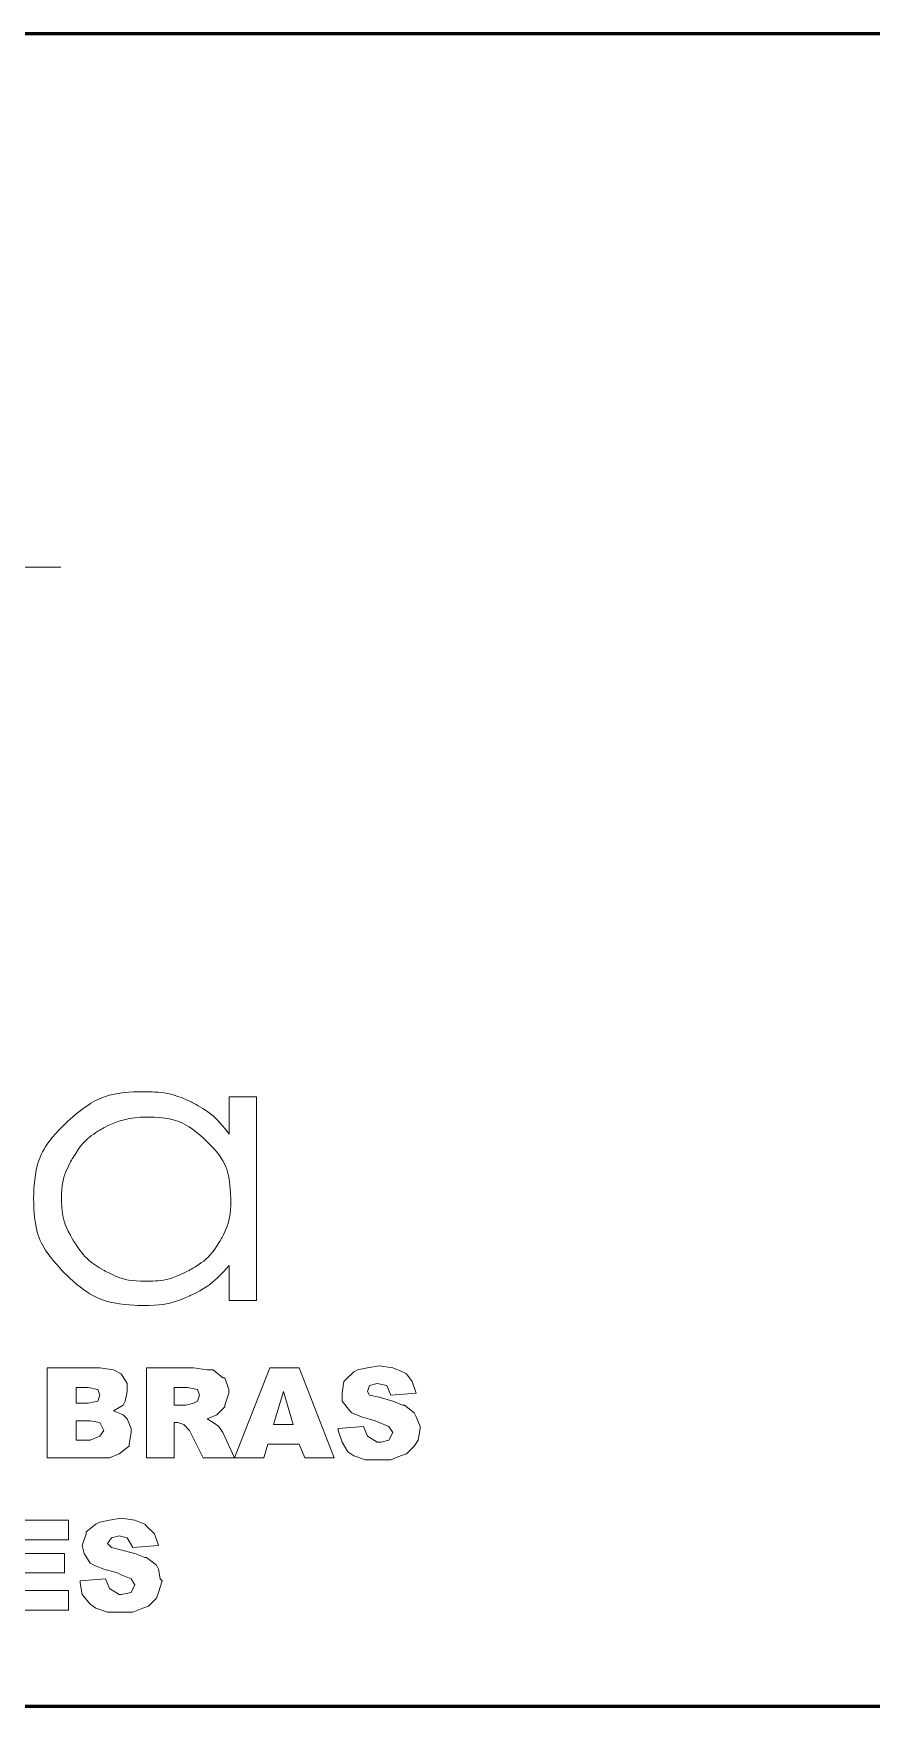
# Model space of a CAD drawing. Header units: inches. Extents: x 140 to 978, y -82 to 38.
# Drawn here: x 974.652 to 976.077, y -8.697 to -5.851 of the extents above; entities that cross this region are included whole.
import ezdxf

# ---------------------------------------------------------------- set-up
doc = ezdxf.new("R2010")
doc.units = ezdxf.units.IN
doc.header["$MEASUREMENT"] = 0
doc.layers.add('UNSAAC- ROTULO', color=7, linetype='Continuous', lineweight=60)
doc.layers.add('UNSAAC-TEXTOS', color=250, linetype='Continuous', lineweight=0)

msp = doc.modelspace()

# ---------------------------------------------------------------- linework, layer by layer
at = {"layer": 'UNSAAC- ROTULO'}
msp.add_lwpolyline([(971.642, -5.851), (976.1903, -5.851), (976.1903, -8.6973), (971.642, -8.6973)], close=True, dxfattribs=at)
at = {"layer": 'UNSAAC-TEXTOS'}
msp.add_line((974.6985, -6.7589), (973.1339, -6.7589), dxfattribs=at)
for points in [[(974.8014, -8.1312), (974.7881, -8.1246), (974.7649, -8.1213), (974.6752, -8.1213), (974.6752, -8.2741), (974.7582, -8.2741), (974.7815, -8.2741), (974.7981, -8.2674), (974.8147, -8.2541), (974.8147, -8.2508), (974.818, -8.2309), (974.818, -8.2242), (974.8114, -8.2076), (974.8047, -8.201), (974.7881, -8.1943), (974.8047, -8.1844), (974.8081, -8.1777), (974.8114, -8.1611), (974.8114, -8.1478)], [(974.9775, -8.1379), (974.9741, -8.1379), (974.9575, -8.1246), (974.9476, -8.1246), (974.9243, -8.1213), (974.8446, -8.1213), (974.8446, -8.2741), (974.8911, -8.2741), (974.8911, -8.2143), (974.8977, -8.2143), (974.9077, -8.2176), (974.9177, -8.2276), (974.9409, -8.2741), (974.9941, -8.2741), (974.9741, -8.2309), (974.9675, -8.2209), (974.9575, -8.2143), (974.9476, -8.2076), (974.9642, -8.201), (974.9775, -8.1877), (974.9775, -8.1844), (974.9841, -8.1644), (974.9841, -8.1578)], [(975.1037, -8.1213), (975.0539, -8.1213), (974.9941, -8.2741), (975.0439, -8.2741), (975.0505, -8.2508), (975.1037, -8.2508), (975.1137, -8.2741), (975.1635, -8.2741)], [(975.2864, -8.1312), (975.2797, -8.1279), (975.2631, -8.1213), (975.2399, -8.1179), (975.2199, -8.1213), (975.2033, -8.1246), (975.1967, -8.1279), (975.1834, -8.1412), (975.1801, -8.1445), (975.1768, -8.1644), (975.1768, -8.1777), (975.1901, -8.1943), (975.1934, -8.1977), (975.21, -8.2043), (975.2332, -8.211), (975.2399, -8.2143), (975.2565, -8.2209), (975.2631, -8.2309), (975.2565, -8.2442), (975.2432, -8.2475), (975.2366, -8.2475), (975.2199, -8.2375), (975.2133, -8.2209), (975.1701, -8.2242), (975.1701, -8.2276), (975.1768, -8.2475), (975.1867, -8.2641), (975.1967, -8.2707), (975.2166, -8.2774), (975.2399, -8.2774), (975.2598, -8.2774), (975.2764, -8.2707), (975.2864, -8.2674), (975.2997, -8.2541), (975.3063, -8.2442), (975.3096, -8.2242), (975.3096, -8.2209), (975.303, -8.2043), (975.2997, -8.1977), (975.2831, -8.1844), (975.2797, -8.1844), (975.2631, -8.1777), (975.2399, -8.1711), (975.2233, -8.1678), (975.2199, -8.1611), (975.2233, -8.1512), (975.2366, -8.1478), (975.2532, -8.1512), (975.2598, -8.1678), (975.303, -8.1644), (975.2963, -8.1445)], [(974.7615, -8.1578), (974.7649, -8.1678), (974.7615, -8.1777), (974.7449, -8.1811), (974.725, -8.1811), (974.725, -8.1545), (974.7449, -8.1545)], [(974.8911, -8.1545), (974.9143, -8.1545), (974.931, -8.1578), (974.9343, -8.1678), (974.931, -8.1777), (974.9243, -8.1811), (974.911, -8.1844), (974.8911, -8.1844)], [(975.0771, -8.1611), (975.0937, -8.2176), (975.0605, -8.2176)], [(974.7649, -8.2143), (974.7715, -8.2276), (974.7649, -8.2375), (974.7483, -8.2442), (974.725, -8.2442), (974.725, -8.211), (974.7483, -8.211)], [(974.7117, -8.3804), (974.5822, -8.3804), (974.5822, -8.5332), (974.7117, -8.5332), (974.7117, -8.4999), (974.632, -8.4999), (974.632, -8.47), (974.7051, -8.47), (974.7051, -8.4368), (974.632, -8.4368), (974.632, -8.4136), (974.7117, -8.4136)], [(974.8446, -8.4435), (974.8413, -8.4435), (974.8247, -8.4368), (974.7981, -8.4302), (974.7848, -8.4269), (974.7782, -8.4202), (974.7848, -8.4103), (974.7981, -8.4069), (974.8114, -8.4103), (974.8213, -8.4269), (974.8645, -8.4235), (974.8579, -8.4036), (974.8446, -8.3903), (974.8413, -8.387), (974.8247, -8.3804), (974.8014, -8.377), (974.7815, -8.3804), (974.7649, -8.3837), (974.7582, -8.387), (974.7416, -8.4003), (974.7416, -8.4036), (974.735, -8.4235), (974.7383, -8.4368), (974.7483, -8.4534), (974.7549, -8.4568), (974.7715, -8.4634), (974.7948, -8.47), (974.8014, -8.4734), (974.818, -8.48), (974.8247, -8.49), (974.818, -8.5033), (974.8014, -8.5066), (974.7981, -8.5066), (974.7815, -8.4966), (974.7748, -8.48), (974.7317, -8.4833), (974.7317, -8.4867), (974.735, -8.5066), (974.7483, -8.5232), (974.7582, -8.5298), (974.7782, -8.5365), (974.8014, -8.5365), (974.8213, -8.5365), (974.8379, -8.5298), (974.8479, -8.5265), (974.8612, -8.5132), (974.8645, -8.5033), (974.8712, -8.4833), (974.8678, -8.48), (974.8645, -8.4634), (974.8612, -8.4568)]]:
    msp.add_lwpolyline(points, close=True, dxfattribs=at)
for points, knots in [([(975.0315, -7.6598), (975.0315, -7.6598), (975.0315, -8.0066), (975.0315, -8.0066), (975.0315, -8.0066), (975.0315, -8.0066), (974.9849, -8.0066), (974.9849, -8.0066), (974.9849, -8.0066), (974.9849, -8.0066), (974.9849, -7.9469), (974.9849, -7.9469), (974.9849, -7.9469), (974.9652, -7.9697), (974.9433, -7.9868), (974.9188, -7.9981), (974.9188, -7.9981), (974.8945, -8.0094), (974.8677, -8.0151), (974.8388, -8.0151), (974.8388, -8.0151), (974.7874, -8.0151), (974.7434, -7.9973), (974.707, -7.9619), (974.707, -7.9619), (974.6705, -7.9263), (974.6524, -7.8832), (974.6524, -7.8322), (974.6524, -7.8322), (974.6524, -7.7825), (974.6707, -7.7398), (974.7075, -7.7044), (974.7075, -7.7044), (974.7442, -7.669), (974.7884, -7.6513), (974.8402, -7.6513), (974.8402, -7.6513), (974.87, -7.6513), (974.897, -7.6573), (974.9212, -7.6693), (974.9212, -7.6693), (974.9453, -7.6812), (974.9666, -7.6993), (974.9849, -7.7236), (974.9849, -7.7236), (974.9849, -7.7236), (974.9849, -7.6598), (974.9849, -7.6598), (974.9849, -7.6598), (974.9849, -7.6598), (975.0315, -7.6598), (975.0315, -7.6598)], [0, 0, 0, 0, 0.071429, 0.071429, 0.071429, 0.107143, 0.142857, 0.142857, 0.142857, 0.178571, 0.214286, 0.214286, 0.214286, 0.25, 0.285714, 0.285714, 0.285714, 0.321429, 0.357143, 0.357143, 0.357143, 0.392857, 0.428571, 0.428571, 0.428571, 0.464286, 0.5, 0.5, 0.5, 0.535714, 0.571429, 0.571429, 0.571429, 0.607143, 0.642857, 0.642857, 0.642857, 0.678571, 0.714286, 0.714286, 0.714286, 0.75, 0.785714, 0.785714, 0.785714, 0.821429, 0.857143, 0.857143, 0.857143, 0.928571, 1, 1, 1, 1]), ([(974.8439, -7.6944), (974.8178, -7.6944), (974.7937, -7.7005), (974.7718, -7.7127), (974.7718, -7.7127), (974.7497, -7.7248), (974.7322, -7.7419), (974.7192, -7.7639), (974.7192, -7.7639), (974.7062, -7.7858), (974.6997, -7.8091), (974.6997, -7.8337), (974.6997, -7.8337), (974.6997, -7.858), (974.7062, -7.8813), (974.7193, -7.9035), (974.7193, -7.9035), (974.7325, -7.9257), (974.75, -7.943), (974.7722, -7.9553), (974.7722, -7.9553), (974.7944, -7.9677), (974.8182, -7.9739), (974.8435, -7.9739), (974.8435, -7.9739), (974.869, -7.9739), (974.8933, -7.9678), (974.9162, -7.9555), (974.9162, -7.9555), (974.9392, -7.9432), (974.9568, -7.9267), (974.9691, -7.9057), (974.9691, -7.9057), (974.9814, -7.8848), (974.9876, -7.8612), (974.9876, -7.8349), (974.9876, -7.8349), (974.9876, -7.795), (974.9738, -7.7616), (974.946, -7.7347), (974.946, -7.7347), (974.9184, -7.7078), (974.8843, -7.6944), (974.8439, -7.6944)], [0, 0, 0, 0, 0.083333, 0.083333, 0.083333, 0.125, 0.166667, 0.166667, 0.166667, 0.208333, 0.25, 0.25, 0.25, 0.291667, 0.333333, 0.333333, 0.333333, 0.375, 0.416667, 0.416667, 0.416667, 0.458333, 0.5, 0.5, 0.5, 0.541667, 0.583333, 0.583333, 0.583333, 0.625, 0.666667, 0.666667, 0.666667, 0.708333, 0.75, 0.75, 0.75, 0.791667, 0.833333, 0.833333, 0.833333, 0.916667, 1, 1, 1, 1])]:
    msp.add_open_spline(points, degree=3, knots=knots, dxfattribs=at)

doc.saveas('drawing.dxf')
